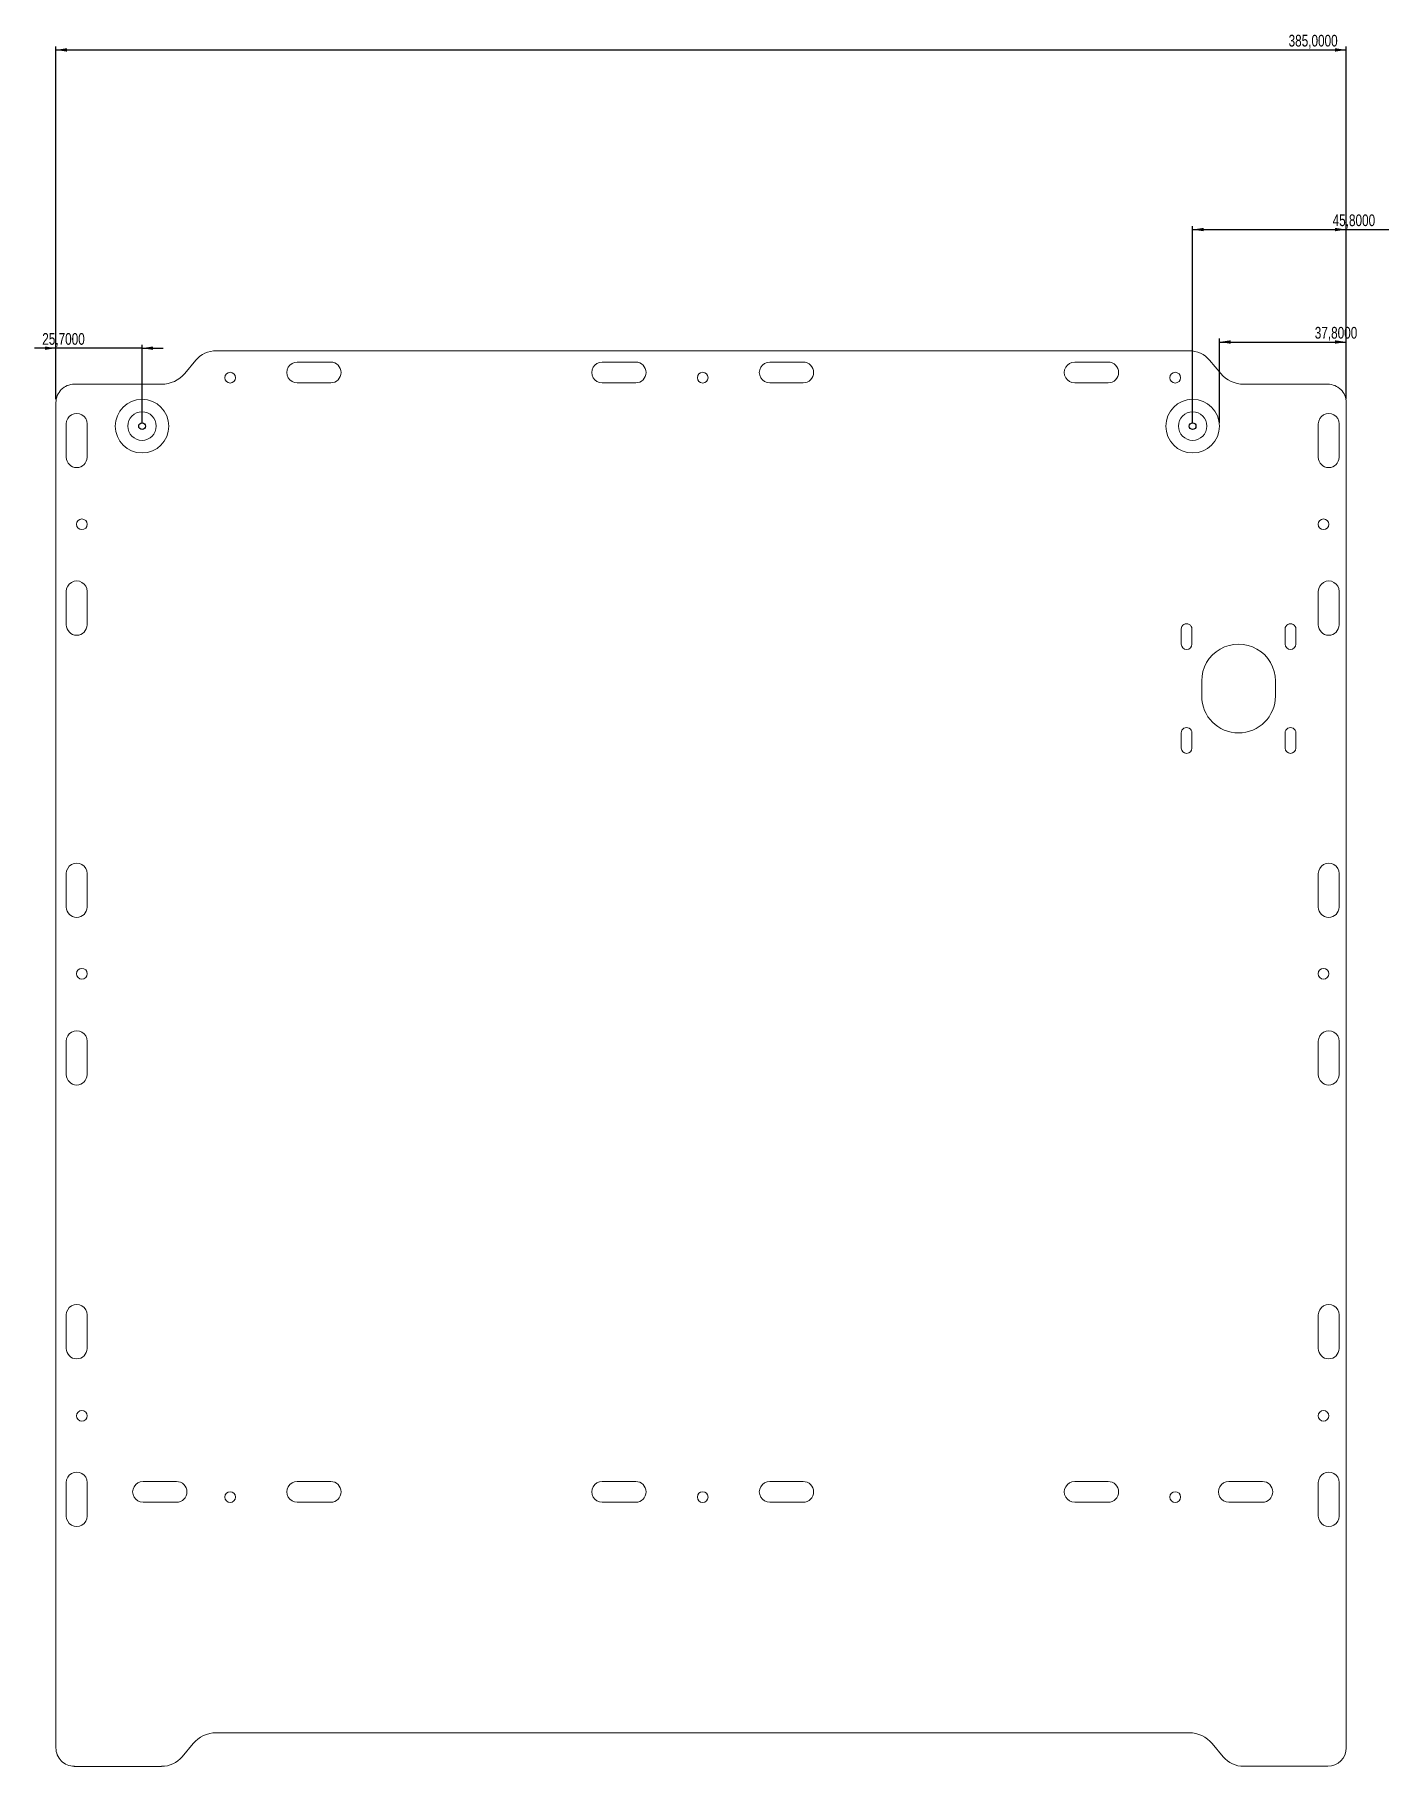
# Model space of a CAD drawing. Header units: millimetres. Extents: x -199 to 205, y -243 to 274.
import ezdxf

# ---------------------------------------------------------------- set-up
doc = ezdxf.new("R2010")
doc.units = ezdxf.units.MM
doc.layers.add('CAPA_1', color=179, linetype='Continuous')
doc.styles.add('SLDTEXTSTYLE0', font='TXT', dxfattribs={"width": 0.75})
doc.dimstyles.new('SLDDIMSTYLE0', dxfattribs={"dimtxt": 3.5, "dimasz": 3.302, "dimexe": 0, "dimexo": 0.0625, "dimgap": 0.875, "dimtad": 1, "dimdec": 4, "dimrnd": 1e-09, "dimzin": 12, "dimdsep": 46, "dimtxsty": 'SLDTEXTSTYLE0', "dimsah": 1, "dimcen": 0.09, "dimadec": 0, "dimazin": 3, "dimtfac": 1, "dimtdec": 4, "dimtofl": 0, "dimtmove": 0, "dimatfit": 3, "dimfxl": 0, "dimfrac": 2, "dimtolj": 1, "dimtzin": 12, "dimarcsym": 0})
doc.dimstyles.new('SLDDIMSTYLE1', dxfattribs={"dimtxt": 3.5, "dimasz": 3.302, "dimexe": 0, "dimexo": 0.0625, "dimgap": 0.875, "dimtad": 1, "dimdec": 4, "dimrnd": 1e-09, "dimzin": 12, "dimdsep": 46, "dimtxsty": 'SLDTEXTSTYLE0', "dimsah": 1, "dimcen": 0.09, "dimadec": 0, "dimazin": 3, "dimtfac": 1, "dimtdec": 4, "dimtmove": 0, "dimatfit": 0, "dimfxl": 0, "dimfrac": 2, "dimtolj": 1, "dimtzin": 12, "dimarcsym": 0})

# ---------------------------------------------------------------- blocks, each defined once
blk = doc.blocks.new('_D')
at = {"layer": 'CAPA_1'}
for p, q in [((-193.1, 165.34), (-193.1, 270.58)), ((-193.1, 269.58), (191.9, 269.58)), ((191.9, 165.34), (191.9, 270.58))]:
    blk.add_line(p, q, dxfattribs=at)
for points in [[(-193.1, 269.58), (-189.8, 269.07), (-189.8, 270.09)], [(191.9, 269.58), (188.6, 270.09), (188.6, 269.07)]]:
    blk.add_solid(points, dxfattribs=at)
at = {"layer": 'CAPA_1', "insert": (174.73, 274.09), "char_height": 3.5, "attachment_point": 1, "style": 'SLDTEXTSTYLE0'}
blk.add_mtext('385,0000', dxfattribs=at)
blk = doc.blocks.new('_D_1')
at = {"layer": 'CAPA_1'}
for p, q in [((-193.1, 165.34), (-193.1, 181.59)), ((-167.4, 158.34), (-167.4, 181.59)), ((-193.1, 180.59), (-199.45, 180.59)), ((-167.4, 180.59), (-193.1, 180.59)), ((-167.4, 180.59), (-161.05, 180.59))]:
    blk.add_line(p, q, dxfattribs=at)
for points in [[(-193.1, 180.59), (-196.4, 181.1), (-196.4, 180.08)], [(-167.4, 180.59), (-164.1, 180.08), (-164.1, 181.1)]]:
    blk.add_solid(points, dxfattribs=at)
at = {"layer": 'CAPA_1', "insert": (-197.18, 185.1), "char_height": 3.5, "attachment_point": 1, "style": 'SLDTEXTSTYLE0'}
blk.add_mtext('25,7000', dxfattribs=at)
blk = doc.blocks.new('_D_2')
at = {"layer": 'CAPA_1'}
for p, q in [((146.1, 158.34), (146.1, 216.98)), ((146.1, 215.98), (191.9, 215.98)), ((191.9, 165.34), (191.9, 216.98)), ((191.9, 215.98), (204.68, 215.98))]:
    blk.add_line(p, q, dxfattribs=at)
for points in [[(146.1, 215.98), (149.4, 215.48), (149.4, 216.49)], [(191.9, 215.98), (188.6, 216.49), (188.6, 215.48)]]:
    blk.add_solid(points, dxfattribs=at)
at = {"layer": 'CAPA_1', "insert": (187.87, 220.5), "char_height": 3.5, "attachment_point": 1, "style": 'SLDTEXTSTYLE0'}
blk.add_mtext('45,8000', dxfattribs=at)
blk = doc.blocks.new('_D_3')
at = {"layer": 'CAPA_1'}
for p, q in [((154.1, 158.34), (154.1, 183.43)), ((154.1, 182.43), (191.9, 182.43)), ((191.9, 165.34), (191.9, 183.43))]:
    blk.add_line(p, q, dxfattribs=at)
for points in [[(154.1, 182.43), (157.4, 181.92), (157.4, 182.94)], [(191.9, 182.43), (188.6, 182.94), (188.6, 181.92)]]:
    blk.add_solid(points, dxfattribs=at)
at = {"layer": 'CAPA_1', "insert": (182.54, 186.94), "char_height": 3.5, "attachment_point": 1, "style": 'SLDTEXTSTYLE0'}
blk.add_mtext('37,8000', dxfattribs=at)

msp = doc.modelspace()

# ---------------------------------------------------------------- linework, layer by layer
at = {"layer": 'CAPA_1', "lineweight": 15}
for p, q in [((-154.6687, 173.052), (-151.3728, 176.9799)), ((-111.0995, 176.4376), (-121.0995, 176.4376)), ((-20.0997, 176.4376), (-30.0997, 176.4376)), ((29.9002, 176.4376), (19.9002, 176.4376)), ((120.9005, 176.4376), (110.9005, 176.4376)), ((151.1739, 176.9799), (154.4698, 173.052)), ((-187.5995, 169.8371), (-161.5631, 169.8371)), ((-121.0995, 170.2376), (-111.0995, 170.2376)), ((110.9005, 170.2376), (120.9005, 170.2376)), ((161.3642, 169.8371), (186.42128, 169.8371)), ((-193.0995, -201.6623), (-193.0995, 164.3371)), ((191.9005, 164.3371), (191.9005, -201.6623)), ((-189.9995, 158.0376), (-189.9995, 148.0376)), ((189.8005, 148.0376), (189.8005, 158.0376)), ((-189.9995, 108.0376), (-189.9995, 98.0376)), ((-183.7995, 98.0376), (-183.7995, 108.0376)), ((183.6005, 108.0376), (183.6005, 98.0376)), ((189.8005, 98.0376), (189.8005, 108.0376)), ((142.7005, 92.2876), (142.7005, 96.7876)), ((145.9005, 92.2876), (145.9005, 96.7876)), ((173.7005, 92.2876), (173.7005, 96.7876)), ((176.9005, 92.2876), (176.9005, 96.7876)), ((148.8005, 81.2876), (148.8005, 76.7876)), ((170.8005, 76.7876), (170.8005, 81.2876)), ((142.7005, 65.7876), (142.7005, 61.2876)), ((145.9005, 65.7876), (145.9005, 61.2876)), ((173.7005, 65.7876), (173.7005, 61.2876)), ((176.9005, 65.7876), (176.9005, 61.2876)), ((-189.9995, 23.8376), (-189.9995, 13.8376)), ((-183.7995, 13.8376), (-183.7995, 23.8376)), ((183.6005, 23.8376), (183.6005, 13.8376)), ((189.8005, 13.8376), (189.8005, 23.8376)), ((-189.9995, -26.1623), (-189.9995, -36.1623)), ((-183.7995, -36.1623), (-183.7995, -26.1623)), ((183.6005, -26.1623), (183.6005, -36.1623)), ((189.8005, -36.1623), (189.8005, -26.1623)), ((-189.9995, -107.8623), (-189.9995, -117.8623)), ((-183.7995, -117.8623), (-183.7995, -107.8623)), ((183.6005, -107.8623), (183.6005, -117.8623)), ((189.8005, -117.8623), (189.8005, -107.8623)), ((-189.9995, -157.8623), (-189.9995, -167.8623)), ((-157.0995, -157.5623), (-167.0995, -157.5623)), ((-111.0995, -157.5623), (-121.0995, -157.5623)), ((-20.0997, -157.5623), (-30.0997, -157.5623)), ((29.9002, -157.5623), (19.9002, -157.5623)), ((120.9005, -157.5623), (110.9005, -157.5623)), ((166.9005, -157.5623), (156.9005, -157.5623)), ((189.8005, -167.8623), (189.8005, -157.8623)), ((-167.0995, -163.7623), (-157.0995, -163.7623)), ((-121.0995, -163.7623), (-111.0995, -163.7623)), ((110.9005, -163.7623), (120.9005, -163.7623)), ((156.9005, -163.7623), (166.9005, -163.7623)), ((-152.1389, -235.7604), (-155.4347, -239.6883)), ((155.2358, -239.6883), (151.94, -235.7604)), ((-161.5796, -242.5607), (-187.616, -242.5607)), ((186.43407, -242.5459), (161.3642, -242.5459))]:
    msp.add_line(p, q, dxfattribs=at)
at = {"layer": 'CAPA_1', "color": 250, "lineweight": 15}
for p, q in [((-145.2445, 179.8375), (145.0456, 179.8375)), ((-30.0997, 170.2376), (-20.0997, 170.2376)), ((19.9002, 170.2376), (29.9002, 170.2376)), ((-183.7995, 148.0375), (-183.7995, 158.0376)), ((183.6005, 158.0376), (183.6005, 148.0376)), ((-183.7995, -167.8623), (-183.7995, -157.8623)), ((183.6005, -157.8623), (183.6005, -167.8623)), ((-30.0997, -163.7623), (-19.9353, -163.758)), ((19.9002, -163.7623), (29.9002, -163.7623)), ((-193.0995, -201.6623), (-193.1118, -237.0459)), ((191.9005, -201.6623), (191.9122, -237.046)), ((-145.2445, -232.5455), (145.0456, -232.5455))]:
    msp.add_line(p, q, dxfattribs=at)
at = {"layer": 'CAPA_1'}
for centre in [(-167.3995, 157.3375), (146.1005, 157.3375)]:
    msp.add_circle(centre, 1, dxfattribs=at)
at = {"layer": 'CAPA_1', "lineweight": 15}
for points in [[(-145.2445, 179.8375), (-147.6092, 179.8375), (-149.8528, 178.7913), (-151.3728, 176.9799)], [(151.1739, 176.9799), (149.6539, 178.7913), (147.4103, 179.8375), (145.0456, 179.8375)], [(-161.5631, 169.8371), (-158.9027, 169.8371), (-156.3787, 171.0141), (-154.6687, 173.052)], [(154.4698, 173.052), (156.1798, 171.0141), (158.7038, 169.8371), (161.3642, 169.8371)], [(-145.2445, -232.5455), (-147.9048, -232.5455), (-150.4289, -233.7225), (-152.1389, -235.7604)], [(151.94, -235.7604), (150.23, -233.7225), (147.7059, -232.5455), (145.0456, -232.5455)], [(186.43407, -242.5459), (189.47167, -242.5459), (191.93407, -240.0835), (191.93407, -237.046)], [(-161.5631, -242.5459), (-159.1983, -242.5459), (-156.9547, -241.4997), (-155.4347, -239.6883)], [(155.2358, -239.6883), (156.7558, -241.4997), (158.9994, -242.5459), (161.3642, -242.5459)]]:
    msp.add_open_spline(points, degree=3, dxfattribs=at)
at = {"layer": 'CAPA_1', "color": 179, "lineweight": 15}
for points in [[(-121.0995, 176.4376), (-122.207, 176.4376), (-123.2304, 175.8467), (-123.7841, 174.8876)], [(-107.9995, 173.3375), (-107.9994, 175.0496), (-109.3874, 176.4375), (-111.0994, 176.4375)], [(-30.0997, 176.4376), (-31.2072, 176.4376), (-32.2306, 175.8467), (-32.7843, 174.8876)], [(-16.9997, 173.3375), (-16.9996, 175.0496), (-18.3876, 176.4375), (-20.0996, 176.4375)], [(19.9002, 176.4376), (18.7927, 176.4376), (17.7693, 175.8467), (17.2156, 174.8876)], [(33.0002, 173.3375), (33.0003, 175.0496), (31.6123, 176.4375), (29.9003, 176.4375)], [(110.9005, 176.4376), (109.793, 176.4376), (108.7696, 175.8467), (108.2159, 174.8876)], [(124.0005, 173.3375), (124.0006, 175.0496), (122.6126, 176.4375), (120.9006, 176.4375)], [(-142.6994, 171.7876), (-142.6995, 170.9039), (-141.9831, 170.1876), (-141.0995, 170.1876)], [(-141.0994, 173.3876), (-141.9831, 173.3876), (-142.6994, 172.6712), (-142.6994, 171.7876)], [(-141.0995, 170.1876), (-140.2158, 170.1875), (-139.4995, 170.9039), (-139.4995, 171.7875)], [(-139.4995, 171.7876), (-139.4995, 172.6712), (-140.2158, 173.3875), (-141.0994, 173.3876)], [(-123.7841, 174.8876), (-124.3379, 173.9284), (-124.3379, 172.7467), (-123.7841, 171.7876)], [(-123.7841, 171.7876), (-123.2304, 170.8284), (-122.207, 170.2376), (-121.0995, 170.2376)], [(-111.0995, 170.2376), (-109.3874, 170.2376), (-107.9995, 171.6255), (-107.9995, 173.3375)], [(-32.7843, 174.8876), (-33.3381, 173.9284), (-33.3381, 172.7467), (-32.7843, 171.7876)], [(-32.7843, 171.7876), (-32.2306, 170.8284), (-31.2072, 170.2376), (-30.0997, 170.2376)], [(-20.0997, 170.2376), (-18.3876, 170.2376), (-16.9997, 171.6255), (-16.9997, 173.3375)], [(-1.6996, 171.7876), (-1.6997, 170.9039), (-0.9833, 170.1876), (-0.0997, 170.1876)], [(-0.0997, 173.3876), (-0.9833, 173.3876), (-1.6996, 172.6712), (-1.6996, 171.7876)], [(1.5002, 171.7876), (1.5002, 172.6712), (0.7839, 173.3875), (-0.0997, 173.3876)], [(-0.0997, 170.1876), (0.7839, 170.1875), (1.5002, 170.9039), (1.5002, 171.7875)], [(17.2156, 174.8876), (16.6618, 173.9284), (16.6618, 172.7467), (17.2156, 171.7876)], [(17.2156, 171.7876), (17.7693, 170.8284), (18.7927, 170.2376), (19.9002, 170.2376)], [(29.9002, 170.2376), (31.6123, 170.2376), (33.0002, 171.6255), (33.0002, 173.3375)], [(108.2159, 174.8876), (107.6621, 173.9284), (107.6621, 172.7467), (108.2159, 171.7876)], [(108.2159, 171.7876), (108.7696, 170.8284), (109.793, 170.2376), (110.9005, 170.2376)], [(120.9005, 170.2376), (122.6126, 170.2376), (124.0005, 171.6255), (124.0005, 173.3375)], [(139.3006, 171.7876), (139.3005, 170.9039), (140.0169, 170.1876), (140.9005, 170.1876)], [(140.9006, 173.3876), (140.0169, 173.3876), (139.3006, 172.6712), (139.3006, 171.7876)], [(140.9005, 170.1876), (141.7842, 170.1875), (142.5005, 170.9039), (142.5005, 171.7875)], [(142.5005, 171.7876), (142.5005, 172.6712), (141.7842, 173.3875), (140.9006, 173.3876)], [(-191.4885, 168.2262), (-192.52, 167.1948), (-193.0994, 165.7958), (-193.0994, 164.3371)], [(-187.5995, 169.8371), (-189.0581, 169.8371), (-190.4571, 169.2577), (-191.4885, 168.2262)], [(190.31038, 168.2262), (189.27898, 169.2577), (187.87998, 169.8371), (186.42128, 169.8371)], [(191.92138, 164.3371), (191.92138, 165.7958), (191.34188, 167.1948), (190.31038, 168.2262)], [(-188.4495, 160.7222), (-189.4086, 160.1685), (-189.9995, 159.1451), (-189.9995, 158.0376)], [(-185.3495, 160.7222), (-186.3086, 161.276), (-187.4903, 161.276), (-188.4495, 160.7222)], [(-183.7995, 158.0376), (-183.7995, 159.1451), (-184.3903, 160.1685), (-185.3495, 160.7222)], [(-167.3994, 165.3375), (-171.8177, 165.3376), (-175.3994, 161.7558), (-175.3994, 157.3376)], [(-159.3995, 157.3376), (-159.3995, 161.7558), (-162.9812, 165.3375), (-167.3994, 165.3375)], [(146.1006, 165.3375), (141.6823, 165.3376), (138.1006, 161.7558), (138.1006, 157.3376)], [(154.1005, 157.3376), (154.1005, 161.7558), (150.5188, 165.3375), (146.1006, 165.3375)], [(185.1505, 160.7222), (184.1914, 160.1685), (183.6005, 159.1451), (183.6005, 158.0376)], [(188.2505, 160.7222), (187.2914, 161.276), (186.1097, 161.276), (185.1505, 160.7222)], [(189.8005, 158.0376), (189.8005, 159.1451), (189.2097, 160.1685), (188.2505, 160.7222)], [(-175.3994, 157.3376), (-175.3995, 152.9193), (-171.8178, 149.3376), (-167.3995, 149.3376)], [(-167.3995, 149.3376), (-162.9812, 149.3375), (-159.3995, 152.9192), (-159.3995, 157.3375)], [(138.1006, 157.3376), (138.1005, 152.9193), (141.6822, 149.3376), (146.1005, 149.3376)], [(146.1005, 149.3376), (150.5188, 149.3375), (154.1005, 152.9192), (154.1005, 157.3375)], [(-189.9995, 148.0376), (-189.9995, 146.3255), (-188.6115, 144.9376), (-186.8995, 144.9376)], [(-186.8995, 144.9376), (-185.1874, 144.9375), (-183.7995, 146.3255), (-183.7995, 148.0375)], [(183.6005, 148.0376), (183.6005, 146.3255), (184.9885, 144.9376), (186.7005, 144.9376)], [(186.7005, 144.9376), (188.4126, 144.9375), (189.8005, 146.3255), (189.8005, 148.0375)], [(-185.3494, 129.6376), (-186.2331, 129.6376), (-186.9494, 128.9212), (-186.9494, 128.0376)], [(-183.7495, 128.0376), (-183.7495, 128.9212), (-184.4658, 129.6375), (-185.3494, 129.6376)], [(185.1506, 129.6376), (184.2669, 129.6376), (183.5506, 128.9212), (183.5506, 128.0376)], [(186.7505, 128.0376), (186.7505, 128.9212), (186.0342, 129.6375), (185.1506, 129.6376)], [(-186.9494, 128.0376), (-186.9495, 127.1539), (-186.2331, 126.4376), (-185.3495, 126.4376)], [(-185.3495, 126.4376), (-184.4658, 126.4375), (-183.7495, 127.1539), (-183.7495, 128.0375)], [(183.5506, 128.0376), (183.5505, 127.1539), (184.2669, 126.4376), (185.1505, 126.4376)], [(185.1505, 126.4376), (186.0342, 126.4375), (186.7505, 127.1539), (186.7505, 128.0375)], [(-188.4495, 110.7222), (-189.4086, 110.1685), (-189.9995, 109.1451), (-189.9995, 108.0376)], [(-185.3495, 110.7222), (-186.3086, 111.276), (-187.4903, 111.276), (-188.4495, 110.7222)], [(-183.7995, 108.0376), (-183.7995, 109.1451), (-184.3903, 110.1685), (-185.3495, 110.7222)], [(185.1505, 110.7222), (184.1914, 110.1685), (183.6005, 109.1451), (183.6005, 108.0376)], [(188.2505, 110.7222), (187.2914, 111.276), (186.1097, 111.276), (185.1505, 110.7222)], [(189.8005, 108.0376), (189.8005, 109.1451), (189.2097, 110.1685), (188.2505, 110.7222)], [(145.1005, 98.1732), (144.6055, 98.459), (143.9956, 98.459), (143.5005, 98.1732)], [(176.1005, 98.1732), (175.6055, 98.459), (174.9956, 98.459), (174.5005, 98.1732)], [(-189.9995, 98.0376), (-189.9995, 96.3255), (-188.6115, 94.9376), (-186.8995, 94.9376)], [(-186.8995, 94.9376), (-185.1874, 94.9375), (-183.7995, 96.3255), (-183.7995, 98.0375)], [(143.5005, 98.1732), (143.0055, 97.8874), (142.7005, 97.3592), (142.7005, 96.7876)], [(145.9005, 96.7876), (145.9005, 97.3592), (145.5956, 97.8874), (145.1005, 98.1732)], [(174.5005, 98.1732), (174.0055, 97.8874), (173.7005, 97.3592), (173.7005, 96.7876)], [(176.9005, 96.7876), (176.9005, 97.3592), (176.5956, 97.8874), (176.1005, 98.1732)], [(183.6005, 98.0376), (183.6005, 96.3255), (184.9885, 94.9376), (186.7005, 94.9376)], [(186.7005, 94.9376), (188.4126, 94.9375), (189.8005, 96.3255), (189.8005, 98.0375)], [(142.7005, 92.2876), (142.7005, 91.4039), (143.4169, 90.6876), (144.3005, 90.6876)], [(144.3005, 90.6876), (145.1842, 90.6875), (145.9005, 91.4039), (145.9005, 92.2875)], [(154.3005, 90.8138), (150.8971, 88.8489), (148.8005, 85.2175), (148.8005, 81.2876)], [(165.3005, 90.8138), (161.8971, 92.7788), (157.704, 92.7788), (154.3005, 90.8138)], [(170.8005, 81.2876), (170.8005, 85.2175), (168.704, 88.8489), (165.3005, 90.8138)], [(173.7005, 92.2876), (173.7005, 91.4039), (174.4169, 90.6876), (175.3005, 90.6876)], [(175.3005, 90.6876), (176.1842, 90.6875), (176.9005, 91.4039), (176.9005, 92.2875)], [(148.8005, 76.7876), (148.8005, 70.7124), (153.7254, 65.7876), (159.8005, 65.7876)], [(159.8005, 65.7876), (165.8756, 65.7875), (170.8005, 70.7124), (170.8005, 76.7875)], [(143.5005, 67.1732), (143.0055, 66.8874), (142.7005, 66.3592), (142.7005, 65.7876)], [(145.1005, 67.1732), (144.6055, 67.459), (143.9956, 67.459), (143.5005, 67.1732)], [(145.9005, 65.7876), (145.9005, 66.3592), (145.5956, 66.8874), (145.1005, 67.1732)], [(174.5005, 67.1732), (174.0055, 66.8874), (173.7005, 66.3592), (173.7005, 65.7876)], [(176.1005, 67.1732), (175.6055, 67.459), (174.9956, 67.459), (174.5005, 67.1732)], [(176.9005, 65.7876), (176.9005, 66.3592), (176.5956, 66.8874), (176.1005, 67.1732)], [(142.7005, 61.2876), (142.7005, 60.4039), (143.4169, 59.6876), (144.3005, 59.6876)], [(144.3005, 59.6876), (145.1842, 59.6875), (145.9005, 60.4039), (145.9005, 61.2875)], [(173.7005, 61.2876), (173.7005, 60.4039), (174.4169, 59.6876), (175.3005, 59.6876)], [(175.3005, 59.6876), (176.1842, 59.6875), (176.9005, 60.4039), (176.9005, 61.2875)], [(-188.4495, 26.5222), (-189.4086, 25.9685), (-189.9995, 24.9451), (-189.9995, 23.8376)], [(-185.3495, 26.5222), (-186.3086, 27.076), (-187.4903, 27.076), (-188.4495, 26.5222)], [(-183.7995, 23.8376), (-183.7995, 24.9451), (-184.3903, 25.9685), (-185.3495, 26.5222)], [(185.1505, 26.5222), (184.1914, 25.9685), (183.6005, 24.9451), (183.6005, 23.8376)], [(188.2505, 26.5222), (187.2914, 27.076), (186.1097, 27.076), (185.1505, 26.5222)], [(189.8005, 23.8376), (189.8005, 24.9451), (189.2097, 25.9685), (188.2505, 26.5222)], [(-189.9995, 13.8376), (-189.9995, 12.1255), (-188.6115, 10.7376), (-186.8995, 10.7376)], [(-186.8995, 10.7376), (-185.1874, 10.7375), (-183.7995, 12.1255), (-183.7995, 13.8375)], [(183.6005, 13.8376), (183.6005, 12.1255), (184.9885, 10.7376), (186.7005, 10.7376)], [(186.7005, 10.7376), (188.4126, 10.7375), (189.8005, 12.1255), (189.8005, 13.8375)], [(-185.3494, -4.4624), (-186.2331, -4.4624), (-186.9494, -5.1788), (-186.9494, -6.0624)], [(-183.7495, -6.0624), (-183.7495, -5.1788), (-184.4658, -4.4625), (-185.3494, -4.4624)], [(185.1506, -4.4624), (184.2669, -4.4624), (183.5506, -5.1788), (183.5506, -6.0624)], [(186.7505, -6.0624), (186.7505, -5.1788), (186.0342, -4.4625), (185.1506, -4.4624)], [(-186.9494, -6.0624), (-186.9495, -6.9461), (-186.2331, -7.6624), (-185.3495, -7.6624)], [(-185.3495, -7.6624), (-184.4658, -7.6625), (-183.7495, -6.9461), (-183.7495, -6.0625)], [(183.5506, -6.0624), (183.5505, -6.9461), (184.2669, -7.6624), (185.1505, -7.6624)], [(185.1505, -7.6624), (186.0342, -7.6625), (186.7505, -6.9461), (186.7505, -6.0625)], [(-188.4495, -23.4777), (-189.4086, -24.0314), (-189.9995, -25.0548), (-189.9995, -26.1623)], [(-185.3495, -23.4777), (-186.3086, -22.9239), (-187.4903, -22.9239), (-188.4495, -23.4777)], [(-183.7995, -26.1623), (-183.7995, -25.0548), (-184.3903, -24.0314), (-185.3495, -23.4777)], [(185.1505, -23.4777), (184.1914, -24.0314), (183.6005, -25.0548), (183.6005, -26.1623)], [(188.2505, -23.4777), (187.2914, -22.9239), (186.1097, -22.9239), (185.1505, -23.4777)], [(189.8005, -26.1623), (189.8005, -25.0548), (189.2097, -24.0314), (188.2505, -23.4777)], [(-189.9995, -36.1623), (-189.9995, -37.8744), (-188.6115, -39.2623), (-186.8995, -39.2623)], [(-186.8995, -39.2623), (-185.1874, -39.2624), (-183.7995, -37.8744), (-183.7995, -36.1624)], [(183.6005, -36.1623), (183.6005, -37.8744), (184.9885, -39.2623), (186.7005, -39.2623)], [(186.7005, -39.2623), (188.4126, -39.2624), (189.8005, -37.8744), (189.8005, -36.1624)], [(-188.4495, -105.1777), (-189.4086, -105.7314), (-189.9995, -106.7548), (-189.9995, -107.8623)], [(-185.3495, -105.1777), (-186.3086, -104.6239), (-187.4903, -104.6239), (-188.4495, -105.1777)], [(-183.7995, -107.8623), (-183.7995, -106.7548), (-184.3903, -105.7314), (-185.3495, -105.1777)], [(185.1505, -105.1777), (184.1914, -105.7314), (183.6005, -106.7548), (183.6005, -107.8623)], [(188.2505, -105.1777), (187.2914, -104.6239), (186.1097, -104.6239), (185.1505, -105.1777)], [(189.8005, -107.8623), (189.8005, -106.7548), (189.2097, -105.7314), (188.2505, -105.1777)], [(-189.9995, -117.8623), (-189.9995, -119.5744), (-188.6115, -120.9623), (-186.8995, -120.9623)], [(-186.8995, -120.9623), (-185.1874, -120.9624), (-183.7995, -119.5744), (-183.7995, -117.8624)], [(183.6005, -117.8623), (183.6005, -119.5744), (184.9885, -120.9623), (186.7005, -120.9623)], [(186.7005, -120.9623), (188.4126, -120.9624), (189.8005, -119.5744), (189.8005, -117.8624)], [(-186.9494, -137.9623), (-186.9495, -138.846), (-186.2331, -139.5623), (-185.3495, -139.5623)], [(-185.3494, -136.3623), (-186.2331, -136.3623), (-186.9494, -137.0787), (-186.9494, -137.9623)], [(-185.3495, -139.5623), (-184.4658, -139.5624), (-183.7495, -138.846), (-183.7495, -137.9624)], [(-183.7495, -137.9623), (-183.7495, -137.0787), (-184.4658, -136.3624), (-185.3494, -136.3623)], [(183.5506, -137.9623), (183.5505, -138.846), (184.2669, -139.5623), (185.1505, -139.5623)], [(185.1506, -136.3623), (184.2669, -136.3623), (183.5506, -137.0787), (183.5506, -137.9623)], [(185.1505, -139.5623), (186.0342, -139.5624), (186.7505, -138.846), (186.7505, -137.9624)], [(186.7505, -137.9623), (186.7505, -137.0787), (186.0342, -136.3624), (185.1506, -136.3623)], [(-185.3495, -155.1777), (-186.3086, -154.6239), (-187.4903, -154.6239), (-188.4495, -155.1777)], [(188.2505, -155.1777), (187.2914, -154.6239), (186.1097, -154.6239), (185.1505, -155.1777)], [(-188.4495, -155.1777), (-189.4086, -155.7314), (-189.9995, -156.7548), (-189.9995, -157.8623)], [(-183.7995, -157.8623), (-183.7995, -156.7548), (-184.3903, -155.7314), (-185.3495, -155.1777)], [(-169.7841, -159.1123), (-170.3379, -160.0715), (-170.3379, -161.2532), (-169.7841, -162.2123)], [(-167.0995, -157.5623), (-168.207, -157.5623), (-169.2304, -158.1532), (-169.7841, -159.1123)], [(-153.9995, -160.6624), (-153.9994, -158.9503), (-155.3874, -157.5624), (-157.0994, -157.5624)], [(-123.7841, -159.1123), (-124.3379, -160.0715), (-124.3379, -161.2532), (-123.7841, -162.2123)], [(-121.0995, -157.5623), (-122.207, -157.5623), (-123.2304, -158.1532), (-123.7841, -159.1123)], [(-107.9995, -160.6624), (-107.9994, -158.9503), (-109.3874, -157.5624), (-111.0994, -157.5624)], [(-32.7843, -159.1123), (-33.3381, -160.0715), (-33.3381, -161.2532), (-32.7843, -162.2123)], [(-30.0997, -157.5623), (-31.2072, -157.5623), (-32.2306, -158.1532), (-32.7843, -159.1123)], [(-16.9997, -160.6624), (-16.9996, -158.9503), (-18.3876, -157.5624), (-20.0996, -157.5624)], [(17.2156, -159.1123), (16.6618, -160.0715), (16.6618, -161.2532), (17.2156, -162.2123)], [(19.9002, -157.5623), (18.7927, -157.5623), (17.7693, -158.1532), (17.2156, -159.1123)], [(33.0002, -160.6624), (33.0003, -158.9503), (31.6123, -157.5624), (29.9003, -157.5624)], [(108.2159, -159.1123), (107.6621, -160.0715), (107.6621, -161.2532), (108.2159, -162.2123)], [(110.9005, -157.5623), (109.793, -157.5623), (108.7696, -158.1532), (108.2159, -159.1123)], [(124.0005, -160.6624), (124.0006, -158.9503), (122.6126, -157.5624), (120.9006, -157.5624)], [(154.2159, -159.1123), (153.6621, -160.0715), (153.6621, -161.2532), (154.2159, -162.2123)], [(156.9005, -157.5623), (155.793, -157.5623), (154.7696, -158.1532), (154.2159, -159.1123)], [(170.0005, -160.6624), (170.0006, -158.9503), (168.6126, -157.5624), (166.9006, -157.5624)], [(185.1505, -155.1777), (184.1914, -155.7314), (183.6005, -156.7548), (183.6005, -157.8623)], [(189.8005, -157.8623), (189.8005, -156.7548), (189.2097, -155.7314), (188.2505, -155.1777)], [(-169.7841, -162.2123), (-169.2304, -163.1715), (-168.207, -163.7623), (-167.0995, -163.7623)], [(-157.0995, -163.7623), (-155.3874, -163.7623), (-153.9995, -162.3744), (-153.9995, -160.6624)], [(-142.6994, -162.2123), (-142.6995, -163.096), (-141.9831, -163.8123), (-141.0995, -163.8123)], [(-141.0994, -160.6123), (-141.9831, -160.6123), (-142.6994, -161.3287), (-142.6994, -162.2123)], [(-141.0995, -163.8123), (-140.2158, -163.8124), (-139.4995, -163.096), (-139.4995, -162.2124)], [(-139.4995, -162.2123), (-139.4995, -161.3287), (-140.2158, -160.6124), (-141.0994, -160.6123)], [(-123.7841, -162.2123), (-123.2304, -163.1715), (-122.207, -163.7623), (-121.0995, -163.7623)], [(-111.0995, -163.7623), (-109.3874, -163.7623), (-107.9995, -162.3744), (-107.9995, -160.6624)], [(-32.7843, -162.2123), (-32.2306, -163.1715), (-31.2072, -163.7623), (-30.0997, -163.7623)], [(-20.0997, -163.7623), (-18.3876, -163.7623), (-16.9997, -162.3744), (-16.9997, -160.6624)], [(-1.6996, -162.2123), (-1.6997, -163.096), (-0.9833, -163.8123), (-0.0997, -163.8123)], [(-0.0997, -160.6123), (-0.9833, -160.6123), (-1.6996, -161.3287), (-1.6996, -162.2123)], [(1.5002, -162.2123), (1.5002, -161.3287), (0.7839, -160.6124), (-0.0997, -160.6123)], [(-0.0997, -163.8123), (0.7839, -163.8124), (1.5002, -163.096), (1.5002, -162.2124)], [(17.2156, -162.2123), (17.7693, -163.1715), (18.7927, -163.7623), (19.9002, -163.7623)], [(29.9002, -163.7623), (31.6123, -163.7623), (33.0002, -162.3744), (33.0002, -160.6624)], [(108.2159, -162.2123), (108.7696, -163.1715), (109.793, -163.7623), (110.9005, -163.7623)], [(120.9005, -163.7623), (122.6126, -163.7623), (124.0005, -162.3744), (124.0005, -160.6624)], [(139.3006, -162.2123), (139.3005, -163.096), (140.0169, -163.8123), (140.9005, -163.8123)], [(140.9006, -160.6123), (140.0169, -160.6123), (139.3006, -161.3287), (139.3006, -162.2123)], [(140.9005, -163.8123), (141.7842, -163.8124), (142.5005, -163.096), (142.5005, -162.2124)], [(142.5005, -162.2123), (142.5005, -161.3287), (141.7842, -160.6124), (140.9006, -160.6123)], [(154.2159, -162.2123), (154.7696, -163.1715), (155.793, -163.7623), (156.9005, -163.7623)], [(166.9005, -163.7623), (168.6126, -163.7623), (170.0005, -162.3744), (170.0005, -160.6624)], [(-189.9995, -167.8623), (-189.9995, -168.9699), (-189.4086, -169.9933), (-188.4495, -170.547)], [(-185.3495, -170.547), (-184.3903, -169.9933), (-183.7995, -168.9699), (-183.7995, -167.8623)], [(183.6005, -167.8623), (183.6005, -168.9699), (184.1914, -169.9933), (185.1505, -170.547)], [(188.2505, -170.547), (189.2097, -169.9933), (189.8005, -168.9699), (189.8005, -167.8623)], [(-188.4495, -170.547), (-187.4903, -171.1008), (-186.3086, -171.1008), (-185.3495, -170.547)], [(185.1505, -170.547), (186.1097, -171.1008), (187.2914, -171.1008), (188.2505, -170.547)], [(-193.0994, -237.0459), (-193.0995, -238.5046), (-192.52, -239.9036), (-191.4885, -240.935)], [(-191.4885, -240.935), (-190.4571, -241.9665), (-189.0581, -242.5459), (-187.5995, -242.5459)]]:
    msp.add_open_spline(points, degree=3, dxfattribs=at)
at = {"layer": 'CAPA_1', "color": 250, "lineweight": 15}
for points in [[(-171.6495, 157.3375), (-171.6495, 159.6847), (-169.7466, 161.5875), (-167.3995, 161.5875)], [(-167.3995, 161.5875), (-165.0524, 161.5875), (-163.1495, 159.6847), (-163.1495, 157.3375)], [(141.8505, 157.3375), (141.8505, 159.6846), (143.7534, 161.5875), (146.1005, 161.5875)], [(146.1005, 161.5875), (148.4476, 161.5875), (150.3505, 159.6846), (150.3505, 157.3375)], [(-167.3995, 153.0875), (-169.7466, 153.0875), (-171.6495, 154.9903), (-171.6495, 157.3375)], [(-163.1495, 157.3375), (-163.1495, 154.9903), (-165.0524, 153.0875), (-167.3995, 153.0875)], [(146.1005, 153.0875), (143.7534, 153.0875), (141.8505, 154.9904), (141.8505, 157.3375)], [(150.3505, 157.3375), (150.3505, 154.9904), (148.4476, 153.0875), (146.1005, 153.0875)]]:
    msp.add_open_spline(points, degree=3, dxfattribs=at)

# ---------------------------------------------------------------- dimensions: what is measured, and where the dimension line sits
at = {"layer": 'CAPA_1'}
for base, p1, p2, dimstyle, picture, middle in [((191.9005, 269.57803), (-193.0995, 164.3371), (191.9005, 164.3371), 'SLDDIMSTYLE0', '_D', (184.42974, 269.57803)), ((191.9005, 182.43151), (154.1005, 157.3376), (191.9005, 164.3371), 'SLDDIMSTYLE0', '_D_3', (190.94222, 182.43151)), ((-193.0995, 180.59035), (-167.3995, 157.3375), (-193.0995, 164.3371), 'SLDDIMSTYLE1', '_D_1', (-188.77836, 180.59035))]:
    dim = msp.add_linear_dim(base=base, p1=p1, p2=p2, dimstyle=dimstyle, dxfattribs=at)
    dim.commit()
    dim.dimension.update_dxf_attribs({"geometry": picture, "text_midpoint": middle, "dimtype": 160})
dim = msp.add_linear_dim(base=(191.9005, 215.98436), p1=(146.1005, 157.3375), p2=(191.9005, 164.3371), angle=0, dimstyle='SLDDIMSTYLE0', dxfattribs=at)
dim.commit()
dim.dimension.update_dxf_attribs({"geometry": '_D_2', "text_midpoint": (196.27789, 215.98436), "dimtype": 160})

doc.saveas('drawing.dxf')
